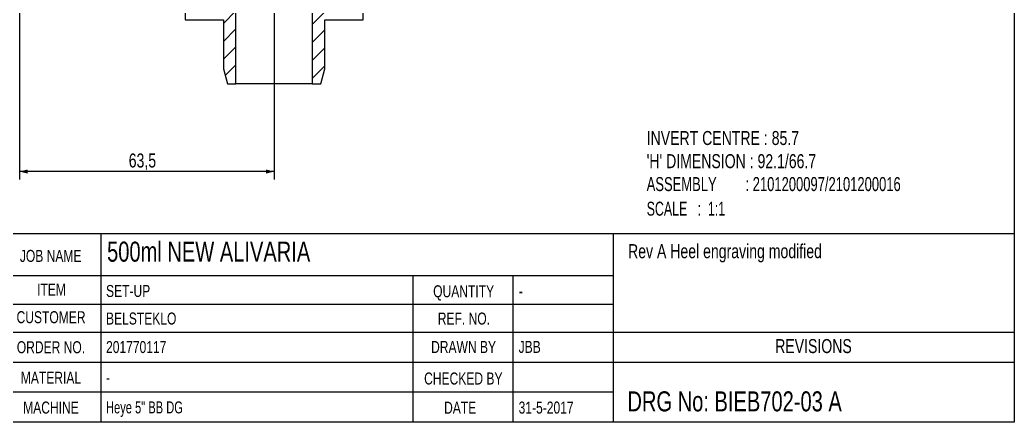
# Model space of a CAD drawing. Header units: millimetres. Extents: x 8 to 832, y 8 to 585.
# Drawn here: x 583.8 to 832, y 8 to 108.5 of the extents above; entities that cross this region are included whole.
import ezdxf

# ---------------------------------------------------------------- set-up
doc = ezdxf.new("R2010")
doc.units = ezdxf.units.MM
for name, color, linetype in [('DIMENSIONS', 2, 'Continuous'), ('HATCH', 3, 'Continuous'), ('TEXT', 2, 'Continuous')]:
    doc.layers.add(name, color=color, linetype=linetype)
doc.layers.add('OUTLINE', color=7, linetype='Continuous', lineweight=25)
doc.styles.add('SLDTEXTSTYLE0', font='TXT', dxfattribs={"width": 0.75})
doc.styles.add('SLDTEXTSTYLE1', font='TXT', dxfattribs={"width": 0.692308})
doc.styles.add('SLDTEXTSTYLE2', font='TXT', dxfattribs={"width": 0.660714})
doc.dimstyles.new('SLDDIMSTYLE0', dxfattribs={"dimtxt": 3.5, "dimasz": 2, "dimexe": 0, "dimexo": 0.0625, "dimgap": 0.875, "dimtad": 1, "dimrnd": 1e-09, "dimzin": 12, "dimdsep": 46, "dimtxsty": 'SLDTEXTSTYLE0', "dimsah": 1, "dimcen": 0.09, "dimadec": 0, "dimazin": 3, "dimtfac": 1, "dimtofl": 0, "dimtmove": 0, "dimatfit": 3, "dimfxl": 0, "dimfrac": 2, "dimtolj": 1, "dimtzin": 12, "dimarcsym": 0})

# ---------------------------------------------------------------- blocks, each defined once
blk = doc.blocks.new('SW_HATCH_0')
at = {"layer": 'HATCH', "color": 0}
for p, q in [((411.38, -91.52), (405.5, -97.39)), ((386.5, -93.94), (383.35, -97.09)), ((386.5, -98.43), (383.35, -101.58)), ((408.65, -98.73), (405.5, -101.88)), ((386.5, -102.92), (383.35, -106.07)), ((408.65, -103.22), (405.5, -106.37)), ((386.5, -107.41), (383.79, -110.12)), ((408.65, -107.71), (405.5, -110.86)), ((386.5, -111.9), (386.19, -112.22))]:
    blk.add_line(p, q, dxfattribs=at)
blk = doc.blocks.new('_D_14')
at = {"layer": 'DIMENSIONS'}
for p, q in [((583.77, 159.24), (583.77, 68.58)), ((647.27, 133.53), (647.27, 68.58)), ((647.27, 70.58), (583.77, 70.58))]:
    blk.add_line(p, q, dxfattribs=at)
for points in [[(583.77, 70.58), (585.77, 70.08), (585.77, 71.08)], [(647.27, 70.58), (645.27, 71.08), (645.27, 70.08)]]:
    blk.add_solid(points, dxfattribs=at)
at = {"layer": 'DIMENSIONS', "insert": (611, 75.09), "char_height": 3.5, "attachment_point": 1, "style": 'SLDTEXTSTYLE0'}
blk.add_mtext('63,5', dxfattribs=at)

msp = doc.modelspace()

# ---------------------------------------------------------------- linework, layer by layer
at = {"layer": 'OUTLINE'}
for p, q in [((832, 585), (832, 8)), ((625.047, 115.457), (625.047, 108.457)), ((669.497, 108.457), (669.497, 115.457)), ((637.772, 92.457), (637.772, 113.157)), ((656.772, 113.157), (656.772, 92.457)), ((625.047, 108.457), (634.622, 108.457)), ((634.622, 108.457), (634.622, 96.189)), ((659.922, 96.189), (659.922, 108.457)), ((659.922, 108.457), (669.497, 108.457)), ((634.622, 96.189), (635.622, 92.457)), ((658.922, 92.457), (659.922, 96.189)), ((635.622, 92.457), (637.772, 92.457)), ((656.772, 92.457), (637.772, 92.457)), ((656.772, 92.457), (658.922, 92.457)), ((832, 55), (429, 55)), ((604, 55), (604, 8)), ((732, 8), (732, 55)), ((732, 44.5), (579, 44.5)), ((682, 8), (682, 44.5)), ((707, 8), (707, 44.5)), ((579, 37.5), (732, 37.5)), ((519, 30.5), (832, 30.5)), ((579, 23), (732, 23)), ((732, 23), (832, 23)), ((732, 15.5), (519, 15.5)), ((832, 8), (8, 8))]:
    msp.add_line(p, q, dxfattribs=at)

# ---------------------------------------------------------------- block references
at = {"layer": 'HATCH'}
msp.add_blockref('SW_HATCH_0', (251.272, 204.673), dxfattribs=at)

# ---------------------------------------------------------------- texts
at = {"layer": 'TEXT'}
for s, insert, char_height, attachment_point, style in [('INVERT CENTRE : 85.7', (740.284, 80.705), 3.5, 1, 'SLDTEXTSTYLE0'), ("'H' DIMENSION : 92.1/66.7", (740.284, 74.921), 3.5, 1, 'SLDTEXTSTYLE0'), ('ASSEMBLY        : 2101200097/2101200016', (740.284, 69.202), 3.5, 1, 'SLDTEXTSTYLE1'), ('SCALE   :  1:1', (740.284, 63.056), 3.5, 1, 'SLDTEXTSTYLE2'), ('500ml NEW ALIVARIA', (605.596, 53.071), 5, 1, 'SLDTEXTSTYLE0'), ('Rev A Heel engraving modified', (735.64, 52.445), 3.5, 1, 'SLDTEXTSTYLE0'), ('JOB NAME', (591.519, 51.011), 3, 2, 'SLDTEXTSTYLE0'), ('ITEM', (591.718, 42.585), 3, 2, 'SLDTEXTSTYLE0'), ('SET-UP', (605.336, 42.251), 3, 1, 'SLDTEXTSTYLE0'), ('QUANTITY', (694.599, 42.177), 3, 2, 'SLDTEXTSTYLE0'), ('-', (708.355, 42.211), 3, 1, 'SLDTEXTSTYLE0'), ('CUSTOMER', (591.615, 35.709), 3, 2, 'SLDTEXTSTYLE0'), ('BELSTEKLO', (605.336, 35.375), 3, 1, 'SLDTEXTSTYLE0'), ('REF. NO.', (694.661, 35.365), 3, 2, 'SLDTEXTSTYLE0'), ('ORDER NO.', (591.584, 28.208), 3, 2, 'SLDTEXTSTYLE0'), ('201770117', (605.336, 28.254), 3, 1, 'SLDTEXTSTYLE0'), ('DRAWN BY', (694.58, 28.256), 3, 2, 'SLDTEXTSTYLE0'), ('JBB', (708.319, 28.29), 3, 1, 'SLDTEXTSTYLE0'), ('REVISIONS', (781.919, 28.74), 3.5, 2, 'SLDTEXTSTYLE0'), ('MATERIAL', (591.591, 20.587), 3, 2, 'SLDTEXTSTYLE0'), ('CHECKED BY', (694.516, 20.394), 3, 2, 'SLDTEXTSTYLE0'), ('-', (605.329, 20.633), 3, 1, 'SLDTEXTSTYLE0'), ('DRG No: BIEB702-03 A', (735.48, 15.684), 5, 1, 'SLDTEXTSTYLE0'), ('MACHINE', (591.589, 13.137), 3, 2, 'SLDTEXTSTYLE0'), ('Heye 5" BB DG', (605.329, 13.183), 3, 1, 'SLDTEXTSTYLE1'), ('DATE', (693.729, 13.101), 3, 2, 'SLDTEXTSTYLE0'), ('31-5-2017', (708.319, 13.135), 3, 1, 'SLDTEXTSTYLE0')]:
    msp.add_mtext(s, dxfattribs=dict(at, insert=insert, char_height=char_height, attachment_point=attachment_point, style=style))

# ---------------------------------------------------------------- dimensions: what is measured, and where the dimension line sits
at = {"layer": 'DIMENSIONS'}
dim = msp.add_linear_dim(base=(583.772, 73.358), p1=(647.272, 302.392), p2=(583.772, 302.392), dimstyle='SLDDIMSTYLE0', dxfattribs=at)
dim.commit()
dim.dimension.update_dxf_attribs({"geometry": '_D_14', "text_midpoint": (615.522, 73.358), "dimtype": 160})

doc.saveas('drawing.dxf')
